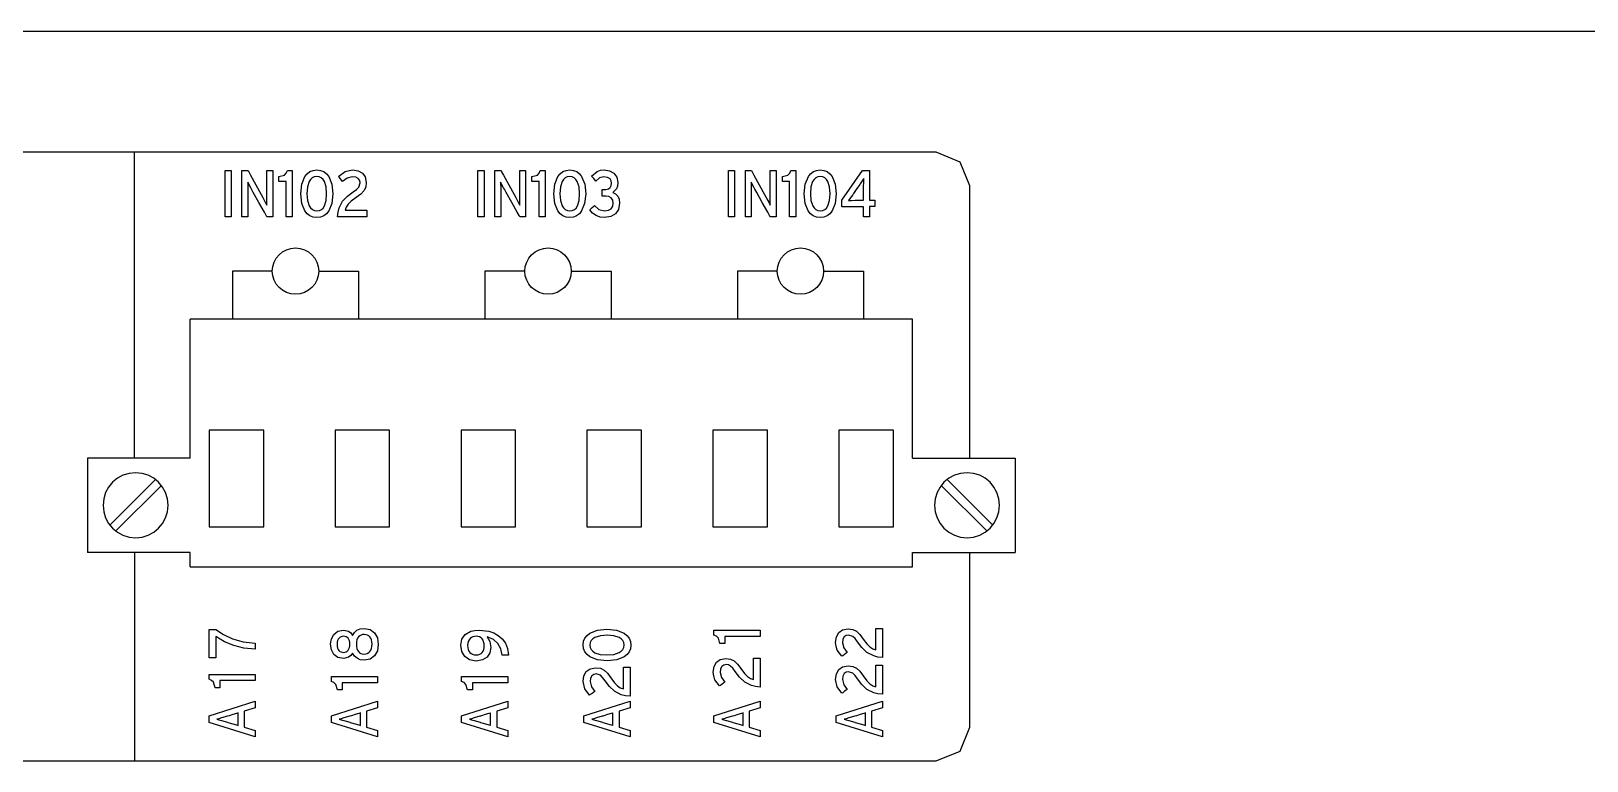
# Model space of a CAD drawing. Extents: x 0.2 to 17.5, y 0.3 to 5.
# Drawn here: x 7.12 to 10.817, y 3.248 to 4.983 of the extents above; entities that cross this region are included whole.
import ezdxf

# ---------------------------------------------------------------- set-up
doc = ezdxf.new("R2010")
doc.units = 0
doc.header["$MEASUREMENT"] = 0
doc.layers.get('0').update_dxf_attribs({"linetype": 'CONTINUOUS'})

msp = doc.modelspace()

# ---------------------------------------------------------------- linework, layer by layer
at = {"color": 7}
for p, q in [((0.386, 4.9825), (17.235, 4.9825)), ((7.3656, 3.9676), (7.3656, 4.6946)), ((9.2139, 4.2976), (7.4978, 4.2976)), ((7.4978, 3.9676), (7.4978, 4.2976)), ((9.2139, 3.9676), (9.2139, 4.2976)), ((7.2534, 3.9676), (7.2534, 3.7432)), ((7.4978, 3.9676), (7.2534, 3.9676)), ((9.2139, 3.9676), (9.4584, 3.9676)), ((9.4584, 3.9676), (9.4584, 3.7432)), ((7.3068, 3.8083), (7.4153, 3.9168)), ((7.3208, 3.7944), (7.4293, 3.9025)), ((9.3909, 3.7944), (9.2824, 3.9025)), ((9.4048, 3.8083), (9.2967, 3.9168)), ((7.4978, 3.7432), (7.2534, 3.7432)), ((7.3656, 3.7432), (7.3656, 3.2477)), ((7.4978, 3.7089), (7.4978, 3.7432)), ((9.2139, 3.7089), (9.2139, 3.7432)), ((9.2139, 3.7432), (9.4584, 3.7432)), ((7.4978, 3.7089), (9.2139, 3.7089))]:
    msp.add_line(p, q, dxfattribs=at)
for points in [[(9.3506, 3.9676), (9.3506, 4.6146), (9.3272, 4.6712), (9.2706, 4.6946), (9.1816, 4.6946), (8.9303, 4.6946), (8.0331, 4.6946), (6.7647, 4.6946), (5.3107, 4.6946), (3.8566, 4.6946), (2.5882, 4.6946), (1.691, 4.6946), (1.4397, 4.6946), (1.3507, 4.6946), (1.2941, 4.6712), (1.2707, 4.6146), (1.2707, 3.9676)], [(7.6799, 4.541), (7.6783, 4.544), (7.6739, 4.5518), (7.6608, 4.5754), (7.6476, 4.5991), (7.6432, 4.6069), (7.6416, 4.6098), (7.6345, 4.6234), (7.6345, 4.6186), (7.6346, 4.6115), (7.6347, 4.598), (7.6347, 4.5955), (7.6347, 4.5891), (7.6347, 4.5695), (7.6347, 4.5499), (7.6347, 4.5435), (7.6347, 4.541), (7.6325, 4.541), (7.6276, 4.541), (7.6228, 4.541), (7.6206, 4.541), (7.6206, 4.5422), (7.6206, 4.5457), (7.6206, 4.5582), (7.6206, 4.5758), (7.6206, 4.5959), (7.6206, 4.6161), (7.6206, 4.6337), (7.6206, 4.6462), (7.6206, 4.6496), (7.6206, 4.6509), (7.6229, 4.6509), (7.628, 4.6509), (7.633, 4.6509), (7.6353, 4.6509), (7.6369, 4.648), (7.641, 4.6404), (7.6536, 4.6173), (7.6661, 4.5942), (7.6702, 4.5866), (7.6718, 4.5837), (7.6762, 4.5755), (7.6797, 4.5685), (7.6797, 4.5734), (7.6797, 4.5806), (7.6797, 4.5943), (7.6797, 4.5967), (7.6797, 4.6031), (7.6797, 4.6226), (7.6797, 4.642), (7.6797, 4.6484), (7.6797, 4.6509), (7.6819, 4.6509), (7.6867, 4.6509), (7.6915, 4.6509), (7.6937, 4.6509), (7.6937, 4.6496), (7.6937, 4.6462), (7.6937, 4.6337), (7.6937, 4.6161), (7.6937, 4.5959), (7.6937, 4.5758), (7.6937, 4.5582), (7.6937, 4.5457), (7.6937, 4.5422), (7.6937, 4.541), (7.6915, 4.541), (7.6868, 4.541), (7.6821, 4.541), (7.6799, 4.541)], [(7.7259, 4.541), (7.7259, 4.5446), (7.7259, 4.5542), (7.7259, 4.5676), (7.7259, 4.5831), (7.7259, 4.5985), (7.7259, 4.612), (7.7259, 4.6215), (7.7259, 4.6251), (7.7232, 4.6251), (7.7173, 4.6251), (7.7114, 4.6251), (7.7087, 4.6251), (7.7087, 4.6269), (7.7087, 4.6309), (7.7087, 4.6348), (7.7087, 4.6366), (7.7217, 4.6403), (7.7261, 4.6446), (7.7286, 4.6509), (7.7304, 4.6509), (7.7344, 4.6509), (7.7384, 4.6509), (7.7403, 4.6509), (7.7403, 4.6496), (7.7403, 4.6462), (7.7403, 4.6337), (7.7403, 4.6161), (7.7403, 4.5959), (7.7403, 4.5758), (7.7403, 4.5582), (7.7403, 4.5457), (7.7403, 4.5422), (7.7403, 4.541), (7.738, 4.541), (7.7331, 4.541), (7.7281, 4.541), (7.7259, 4.541)], [(7.7984, 4.5393), (7.7897, 4.5404), (7.7821, 4.5434), (7.7756, 4.5484), (7.7703, 4.555), (7.7632, 4.5729), (7.7608, 4.5959), (7.7632, 4.6188), (7.7704, 4.6367), (7.7758, 4.6434), (7.7823, 4.6484), (7.79, 4.6515), (7.7988, 4.6526), (7.8075, 4.6515), (7.8152, 4.6484), (7.8217, 4.6435), (7.827, 4.6368), (7.8342, 4.619), (7.8366, 4.5959), (7.8341, 4.5731), (7.8268, 4.5552), (7.8215, 4.5485), (7.8149, 4.5435), (7.8072, 4.5404), (7.7984, 4.5393)], [(7.7984, 4.6366), (7.7926, 4.6358), (7.7877, 4.6336), (7.7837, 4.6299), (7.7805, 4.6251), (7.7765, 4.6122), (7.7752, 4.5959), (7.7765, 4.5799), (7.7807, 4.567), (7.7839, 4.5621), (7.788, 4.5584), (7.7929, 4.5561), (7.7988, 4.5553), (7.8046, 4.556), (7.8095, 4.5583), (7.8136, 4.562), (7.8167, 4.5668), (7.8207, 4.5797), (7.822, 4.5959), (7.8207, 4.612), (7.8166, 4.6249), (7.8133, 4.6298), (7.8093, 4.6335), (7.8043, 4.6358), (7.7984, 4.6366)], [(7.8481, 4.541), (7.8492, 4.5523), (7.8517, 4.5621), (7.8599, 4.5779), (7.8715, 4.5902), (7.8851, 4.6004), (7.8931, 4.6063), (7.8982, 4.6114), (7.9015, 4.6217), (7.9005, 4.6277), (7.8972, 4.6323), (7.8915, 4.6353), (7.883, 4.6363), (7.8707, 4.6332), (7.8598, 4.6251), (7.8584, 4.6271), (7.8552, 4.6314), (7.8521, 4.6357), (7.8506, 4.6377), (7.8658, 4.6487), (7.8835, 4.6526), (7.897, 4.6507), (7.9073, 4.6452), (7.9138, 4.6358), (7.9161, 4.6227), (7.9147, 4.6116), (7.9104, 4.6028), (7.9029, 4.595), (7.892, 4.5871), (7.8805, 4.5786), (7.873, 4.5713), (7.8686, 4.5643), (7.8662, 4.557), (7.8684, 4.557), (7.8742, 4.557), (7.8917, 4.557), (7.9092, 4.557), (7.9149, 4.557), (7.9171, 4.557), (7.9171, 4.5545), (7.9171, 4.549), (7.9171, 4.5435), (7.9171, 4.541), (7.9141, 4.541), (7.9063, 4.541), (7.8826, 4.541), (7.8589, 4.541), (7.8511, 4.541), (7.8481, 4.541)], [(8.2809, 4.541), (8.2793, 4.544), (8.275, 4.5518), (8.2618, 4.5754), (8.2486, 4.5991), (8.2443, 4.6069), (8.2426, 4.6098), (8.2355, 4.6234), (8.2355, 4.6186), (8.2356, 4.6115), (8.2357, 4.598), (8.2357, 4.5955), (8.2357, 4.5891), (8.2357, 4.5695), (8.2357, 4.5499), (8.2357, 4.5435), (8.2357, 4.541), (8.2335, 4.541), (8.2287, 4.541), (8.2239, 4.541), (8.2218, 4.541), (8.2218, 4.5422), (8.2218, 4.5457), (8.2218, 4.5582), (8.2218, 4.5758), (8.2218, 4.5959), (8.2218, 4.6161), (8.2218, 4.6337), (8.2218, 4.6462), (8.2218, 4.6496), (8.2218, 4.6509), (8.2241, 4.6509), (8.2291, 4.6509), (8.2341, 4.6509), (8.2364, 4.6509), (8.2379, 4.648), (8.2421, 4.6404), (8.2547, 4.6173), (8.2673, 4.5942), (8.2714, 4.5866), (8.273, 4.5837), (8.2773, 4.5755), (8.2809, 4.5685), (8.2809, 4.5734), (8.2809, 4.5806), (8.2808, 4.5943), (8.2808, 4.5967), (8.2808, 4.6031), (8.2808, 4.6226), (8.2808, 4.642), (8.2808, 4.6484), (8.2808, 4.6509), (8.283, 4.6509), (8.2878, 4.6509), (8.2926, 4.6509), (8.2948, 4.6509), (8.2948, 4.6496), (8.2948, 4.6462), (8.2948, 4.6337), (8.2948, 4.6161), (8.2948, 4.5959), (8.2948, 4.5758), (8.2948, 4.5582), (8.2948, 4.5457), (8.2948, 4.5422), (8.2948, 4.541), (8.2927, 4.541), (8.2879, 4.541), (8.2831, 4.541), (8.2809, 4.541)], [(8.3269, 4.541), (8.3269, 4.5446), (8.3269, 4.5542), (8.3269, 4.5676), (8.3269, 4.5831), (8.3269, 4.5985), (8.3269, 4.612), (8.3269, 4.6215), (8.3269, 4.6251), (8.3242, 4.6251), (8.3184, 4.6251), (8.3126, 4.6251), (8.3099, 4.6251), (8.3099, 4.6269), (8.3099, 4.6309), (8.3099, 4.6348), (8.3099, 4.6366), (8.3228, 4.6403), (8.3272, 4.6446), (8.3296, 4.6509), (8.3314, 4.6509), (8.3355, 4.6509), (8.3395, 4.6509), (8.3413, 4.6509), (8.3413, 4.6496), (8.3413, 4.6462), (8.3413, 4.6337), (8.3413, 4.6161), (8.3413, 4.5959), (8.3413, 4.5758), (8.3413, 4.5582), (8.3413, 4.5457), (8.3413, 4.5422), (8.3413, 4.541), (8.3391, 4.541), (8.3341, 4.541), (8.3291, 4.541), (8.3269, 4.541)], [(8.3996, 4.5393), (8.3908, 4.5404), (8.3832, 4.5434), (8.3767, 4.5484), (8.3714, 4.555), (8.3642, 4.5729), (8.3618, 4.5959), (8.3642, 4.6188), (8.3715, 4.6367), (8.3768, 4.6434), (8.3833, 4.6484), (8.391, 4.6515), (8.3998, 4.6526), (8.4086, 4.6515), (8.4162, 4.6484), (8.4227, 4.6435), (8.428, 4.6368), (8.4352, 4.619), (8.4376, 4.5959), (8.4351, 4.5731), (8.4279, 4.5552), (8.4225, 4.5485), (8.416, 4.5435), (8.4084, 4.5404), (8.3996, 4.5393)], [(8.3996, 4.6366), (8.3938, 4.6358), (8.3889, 4.6336), (8.3849, 4.6299), (8.3817, 4.6251), (8.3777, 4.6122), (8.3764, 4.5959), (8.3777, 4.5799), (8.3818, 4.567), (8.385, 4.5621), (8.3891, 4.5584), (8.394, 4.5561), (8.3998, 4.5553), (8.4057, 4.556), (8.4106, 4.5583), (8.4146, 4.562), (8.4178, 4.5668), (8.4218, 4.5797), (8.423, 4.5959), (8.4217, 4.612), (8.4176, 4.6249), (8.4144, 4.6298), (8.4104, 4.6335), (8.4054, 4.6358), (8.3996, 4.6366)], [(8.482, 4.5393), (8.4718, 4.5406), (8.4622, 4.5442), (8.4538, 4.5499), (8.4474, 4.5576), (8.4492, 4.5593), (8.4529, 4.5629), (8.4567, 4.5665), (8.4585, 4.5681), (8.4692, 4.5587), (8.482, 4.5556), (8.4918, 4.5568), (8.4983, 4.5604), (8.5019, 4.566), (8.503, 4.5736), (8.5017, 4.581), (8.4981, 4.5862), (8.4925, 4.5892), (8.4856, 4.5902), (8.4768, 4.5902), (8.4768, 4.5927), (8.4768, 4.5982), (8.4768, 4.6036), (8.4768, 4.6061), (8.4856, 4.6061), (8.4914, 4.6073), (8.4957, 4.6106), (8.4983, 4.6154), (8.4991, 4.6214), (8.4983, 4.6263), (8.4954, 4.6311), (8.4898, 4.6348), (8.481, 4.6363), (8.4707, 4.6336), (8.462, 4.6261), (8.4603, 4.6279), (8.4567, 4.6319), (8.453, 4.6359), (8.4513, 4.6377), (8.4648, 4.6487), (8.4726, 4.6516), (8.4812, 4.6526), (8.494, 4.6506), (8.5044, 4.6449), (8.5115, 4.6356), (8.5141, 4.6227), (8.5132, 4.614), (8.5107, 4.6074), (8.5024, 4.5987), (8.5087, 4.5955), (8.5136, 4.5903), (8.5168, 4.583), (8.518, 4.5736), (8.5155, 4.5588), (8.5084, 4.5481), (8.4972, 4.5415), (8.482, 4.5393)], [(8.8764, 4.541), (8.8747, 4.544), (8.8704, 4.5518), (8.8572, 4.5754), (8.844, 4.5991), (8.8397, 4.6069), (8.8381, 4.6098), (8.8309, 4.6234), (8.831, 4.6186), (8.831, 4.6115), (8.8311, 4.598), (8.8311, 4.5955), (8.8311, 4.5891), (8.8311, 4.5695), (8.8311, 4.5499), (8.8311, 4.5435), (8.8311, 4.541), (8.8289, 4.541), (8.8241, 4.541), (8.8192, 4.541), (8.817, 4.541), (8.817, 4.5422), (8.817, 4.5457), (8.817, 4.5582), (8.817, 4.5758), (8.817, 4.5959), (8.817, 4.6161), (8.817, 4.6337), (8.817, 4.6462), (8.817, 4.6496), (8.817, 4.6509), (8.8193, 4.6509), (8.8244, 4.6509), (8.8295, 4.6509), (8.8318, 4.6509), (8.8334, 4.648), (8.8375, 4.6404), (8.85, 4.6173), (8.8625, 4.5942), (8.8667, 4.5866), (8.8682, 4.5837), (8.8727, 4.5755), (8.8762, 4.5685), (8.8762, 4.5734), (8.8761, 4.5806), (8.876, 4.5943), (8.876, 4.5967), (8.876, 4.6031), (8.876, 4.6226), (8.876, 4.642), (8.876, 4.6484), (8.876, 4.6509), (8.8782, 4.6509), (8.8831, 4.6509), (8.8879, 4.6509), (8.8901, 4.6509), (8.8901, 4.6496), (8.8901, 4.6462), (8.8901, 4.6337), (8.8901, 4.6161), (8.8901, 4.5959), (8.8901, 4.5758), (8.8901, 4.5582), (8.8901, 4.5457), (8.8901, 4.5422), (8.8901, 4.541), (8.888, 4.541), (8.8832, 4.541), (8.8785, 4.541), (8.8764, 4.541)], [(8.9223, 4.541), (8.9223, 4.5446), (8.9223, 4.5542), (8.9223, 4.5676), (8.9223, 4.5831), (8.9223, 4.5985), (8.9223, 4.612), (8.9223, 4.6215), (8.9223, 4.6251), (8.9196, 4.6251), (8.9138, 4.6251), (8.9079, 4.6251), (8.9052, 4.6251), (8.9052, 4.6269), (8.9052, 4.6309), (8.9052, 4.6348), (8.9052, 4.6366), (8.9182, 4.6403), (8.9226, 4.6446), (8.925, 4.6509), (8.9269, 4.6509), (8.9309, 4.6509), (8.9349, 4.6509), (8.9367, 4.6509), (8.9367, 4.6496), (8.9367, 4.6462), (8.9367, 4.6337), (8.9367, 4.6161), (8.9367, 4.5959), (8.9367, 4.5758), (8.9367, 4.5582), (8.9367, 4.5457), (8.9367, 4.5422), (8.9367, 4.541), (8.9345, 4.541), (8.9295, 4.541), (8.9246, 4.541), (8.9223, 4.541)], [(8.9949, 4.5393), (8.9862, 4.5404), (8.9785, 4.5434), (8.972, 4.5484), (8.9667, 4.555), (8.9595, 4.5729), (8.9571, 4.5959), (8.9595, 4.6188), (8.9668, 4.6367), (8.9722, 4.6434), (8.9788, 4.6484), (8.9864, 4.6515), (8.9952, 4.6526), (9.0039, 4.6515), (9.0115, 4.6484), (9.018, 4.6435), (9.0233, 4.6368), (9.0305, 4.619), (9.0329, 4.5959), (9.0304, 4.5731), (9.0232, 4.5552), (9.0179, 4.5485), (9.0113, 4.5435), (9.0037, 4.5404), (8.9949, 4.5393)], [(8.9949, 4.6366), (8.9891, 4.6358), (8.9842, 4.6336), (8.9802, 4.6299), (8.977, 4.6251), (8.9729, 4.6122), (8.9717, 4.5959), (8.973, 4.5799), (8.9771, 4.567), (8.9804, 4.5621), (8.9845, 4.5584), (8.9894, 4.5561), (8.9952, 4.5553), (9.001, 4.556), (9.0059, 4.5583), (9.01, 4.562), (9.0131, 4.5668), (9.0172, 4.5797), (9.0185, 4.5959), (9.0172, 4.612), (9.013, 4.6249), (9.0098, 4.6298), (9.0057, 4.6335), (9.0008, 4.6358), (8.9949, 4.6366)], [(9.09, 4.6193), (9.0892, 4.6182), (9.0871, 4.6151), (9.0807, 4.6058), (9.0743, 4.5965), (9.0722, 4.5934), (9.0714, 4.5922), (9.0665, 4.5856), (9.0624, 4.58), (9.0654, 4.5801), (9.0694, 4.5802), (9.0778, 4.5803), (9.0787, 4.5803), (9.081, 4.5803), (9.088, 4.5803), (9.095, 4.5803), (9.0973, 4.5803), (9.0981, 4.5803), (9.0981, 4.5817), (9.0981, 4.5853), (9.0981, 4.5963), (9.0981, 4.6072), (9.0981, 4.6109), (9.0981, 4.6122), (9.0984, 4.6231), (9.0986, 4.6283), (9.0986, 4.6322), (9.0948, 4.6264), (9.09, 4.6193)], [(7.693, 4.4118), (7.598, 4.4118), (7.598, 4.2976)], [(7.803, 4.4118), (7.8979, 4.4118), (7.8979, 4.2976)], [(8.2932, 4.4118), (8.1982, 4.4118), (8.1982, 4.2976)], [(8.403, 4.4118), (8.4981, 4.4118), (8.4981, 4.2976)], [(8.893, 4.4118), (8.798, 4.4118), (8.798, 4.2976)], [(9.003, 4.4118), (9.098, 4.4118), (9.098, 4.2976)], [(7.6725, 4.0337), (7.5426, 4.0337), (7.5426, 3.8042), (7.6725, 3.8042), (7.6725, 4.0337)], [(7.842, 3.8042), (7.9717, 3.8042), (7.9717, 4.0337), (7.842, 4.0337), (7.842, 3.8042)], [(8.1414, 3.8042), (8.2711, 3.8042), (8.2711, 4.0337), (8.1414, 4.0337), (8.1414, 3.8042)], [(8.4407, 3.8042), (8.5704, 3.8042), (8.5704, 4.0337), (8.4407, 4.0337), (8.4407, 3.8042)], [(8.7401, 3.8042), (8.8698, 3.8042), (8.8698, 4.0337), (8.7401, 4.0337), (8.7401, 3.8042)], [(9.0393, 3.8042), (9.1692, 3.8042), (9.1692, 4.0337), (9.0393, 4.0337), (9.0393, 3.8042)], [(7.4454, 3.8554), (7.4439, 3.871), (7.4393, 3.8855), (7.4322, 3.8986), (7.4227, 3.9101), (7.4113, 3.9195), (7.3981, 3.9266), (7.3836, 3.9311), (7.368, 3.9327), (7.3524, 3.9311), (7.3379, 3.9266), (7.3247, 3.9195), (7.3133, 3.9101), (7.3038, 3.8986), (7.2967, 3.8855), (7.2922, 3.871), (7.2906, 3.8554), (7.2922, 3.8398), (7.2967, 3.8253), (7.3038, 3.8122), (7.3133, 3.8007), (7.3247, 3.7913), (7.3379, 3.7841), (7.3524, 3.7796), (7.368, 3.7781), (7.3836, 3.7796), (7.3981, 3.7841), (7.4113, 3.7913), (7.4227, 3.8007), (7.4322, 3.8122), (7.4393, 3.8253), (7.4439, 3.8398), (7.4454, 3.8554), (7.4454, 3.8554), (7.4454, 3.8554)], [(9.4211, 3.8554), (9.4195, 3.871), (9.415, 3.8855), (9.4079, 3.8986), (9.3985, 3.9101), (9.387, 3.9195), (9.3739, 3.9266), (9.3594, 3.9311), (9.3438, 3.9327), (9.3282, 3.9311), (9.3137, 3.9266), (9.3006, 3.9195), (9.2891, 3.9101), (9.2797, 3.8986), (9.2726, 3.8855), (9.2681, 3.871), (9.2665, 3.8554), (9.2681, 3.8398), (9.2726, 3.8253), (9.2797, 3.8122), (9.2891, 3.8007), (9.3006, 3.7913), (9.3137, 3.7841), (9.3282, 3.7796), (9.3438, 3.7781), (9.3594, 3.7796), (9.3739, 3.7841), (9.387, 3.7913), (9.3985, 3.8007), (9.4079, 3.8122), (9.415, 3.8253), (9.4195, 3.8398), (9.4211, 3.8554), (9.4211, 3.8554), (9.4211, 3.8554)], [(1.2707, 3.7432), (1.2707, 3.3278), (1.2941, 3.2711), (1.3507, 3.2477), (1.4397, 3.2477), (1.691, 3.2477), (2.5882, 3.2477), (3.8566, 3.2477), (5.3107, 3.2477), (6.7647, 3.2477), (8.0331, 3.2477), (8.9303, 3.2477), (9.1816, 3.2477), (9.2706, 3.2477), (9.3272, 3.2711), (9.3506, 3.3278), (9.3506, 3.7432)], [(7.6523, 3.5278), (7.6523, 3.5256), (7.6523, 3.5205), (7.6523, 3.5155), (7.6523, 3.5133), (7.6254, 3.5157), (7.6011, 3.5217), (7.5789, 3.5309), (7.5584, 3.5431), (7.5584, 3.5409), (7.5584, 3.5352), (7.5584, 3.5178), (7.5584, 3.5005), (7.5584, 3.4947), (7.5584, 3.4926), (7.5559, 3.4926), (7.5504, 3.4926), (7.5449, 3.4926), (7.5424, 3.4926), (7.5424, 3.4955), (7.5424, 3.5031), (7.5424, 3.5261), (7.5424, 3.5492), (7.5424, 3.5568), (7.5424, 3.5597), (7.545, 3.5597), (7.5507, 3.5597), (7.5564, 3.5597), (7.559, 3.5597), (7.5767, 3.548), (7.5982, 3.5379), (7.6234, 3.5308), (7.6523, 3.5278)], [(7.9447, 3.5248), (7.9425, 3.509), (7.936, 3.4972), (7.9254, 3.4897), (7.911, 3.4871), (7.9018, 3.4883), (7.8942, 3.4916), (7.8881, 3.4969), (7.8837, 3.5041), (7.8793, 3.4979), (7.8738, 3.494), (7.8625, 3.4912), (7.8487, 3.4938), (7.8391, 3.501), (7.8334, 3.5118), (7.8315, 3.5251), (7.8333, 3.5377), (7.8389, 3.5484), (7.8484, 3.5559), (7.8622, 3.5587), (7.8736, 3.5559), (7.8793, 3.552), (7.8837, 3.5458), (7.8879, 3.5527), (7.8937, 3.5581), (7.9014, 3.5615), (7.911, 3.5628), (7.9254, 3.5601), (7.936, 3.5524), (7.9425, 3.5404), (7.9447, 3.5248)], [(8.2542, 3.499), (8.2517, 3.499), (8.2464, 3.499), (8.2411, 3.499), (8.2387, 3.499), (8.2359, 3.5144), (8.2291, 3.5268), (8.2182, 3.5362), (8.2031, 3.5424), (8.2097, 3.5318), (8.2118, 3.5173), (8.2097, 3.5048), (8.2034, 3.4946), (8.1927, 3.4877), (8.1775, 3.4851), (8.1616, 3.488), (8.1502, 3.4959), (8.1432, 3.5079), (8.1409, 3.5227), (8.1434, 3.5368), (8.1511, 3.5482), (8.1647, 3.5559), (8.1739, 3.558), (8.1846, 3.5587), (8.2075, 3.5558), (8.2189, 3.5519), (8.2296, 3.546), (8.2391, 3.538), (8.2467, 3.5276), (8.2519, 3.5147), (8.2542, 3.499)], [(8.5449, 3.5231), (8.5439, 3.5144), (8.5408, 3.5068), (8.5358, 3.5003), (8.5292, 3.495), (8.5113, 3.4878), (8.4885, 3.4854), (8.4656, 3.4879), (8.4476, 3.495), (8.4409, 3.5004), (8.4359, 3.5069), (8.4327, 3.5146), (8.4317, 3.5234), (8.4327, 3.5321), (8.4358, 3.5397), (8.4408, 3.5462), (8.4474, 3.5515), (8.4653, 3.5587), (8.4881, 3.5611), (8.511, 3.5586), (8.529, 3.5514), (8.5357, 3.546), (8.5407, 3.5395), (8.5438, 3.5318), (8.5449, 3.5231)], [(8.8523, 3.5438), (8.8487, 3.5438), (8.8392, 3.5438), (8.8257, 3.5438), (8.8103, 3.5438), (8.7948, 3.5438), (8.7813, 3.5438), (8.7718, 3.5438), (8.7682, 3.5438), (8.7682, 3.5411), (8.7682, 3.5353), (8.7682, 3.5295), (8.7682, 3.5268), (8.7664, 3.5268), (8.7624, 3.5268), (8.7585, 3.5268), (8.7567, 3.5268), (8.7529, 3.5397), (8.7486, 3.5441), (8.7424, 3.5465), (8.7424, 3.5483), (8.7424, 3.5524), (8.7424, 3.5565), (8.7424, 3.5583), (8.7437, 3.5583), (8.7472, 3.5583), (8.7596, 3.5583), (8.7772, 3.5583), (8.7974, 3.5583), (8.8175, 3.5583), (8.8351, 3.5583), (8.8476, 3.5583), (8.8511, 3.5583), (8.8523, 3.5583), (8.8523, 3.5561), (8.8523, 3.5511), (8.8523, 3.546), (8.8523, 3.5438)], [(9.1431, 3.4936), (9.1318, 3.4947), (9.122, 3.4971), (9.1061, 3.5053), (9.0939, 3.5169), (9.0837, 3.5305), (9.0778, 3.5387), (9.0727, 3.5436), (9.0624, 3.5468), (9.0564, 3.5458), (9.0519, 3.5426), (9.049, 3.537), (9.048, 3.5285), (9.0509, 3.5162), (9.059, 3.5055), (9.057, 3.504), (9.0527, 3.5009), (9.0484, 3.4977), (9.0464, 3.4963), (9.0355, 3.5113), (9.0325, 3.5199), (9.0315, 3.5288), (9.0333, 3.5424), (9.0389, 3.5528), (9.0482, 3.5594), (9.0615, 3.5617), (9.0726, 3.5603), (9.0814, 3.5559), (9.0891, 3.5483), (9.0971, 3.5373), (9.1056, 3.5259), (9.1128, 3.5185), (9.1197, 3.514), (9.1271, 3.5116), (9.1271, 3.5138), (9.1271, 3.5196), (9.1271, 3.5372), (9.1271, 3.5548), (9.1271, 3.5606), (9.1271, 3.5628), (9.1296, 3.5628), (9.1351, 3.5628), (9.1406, 3.5628), (9.1431, 3.5628), (9.1431, 3.5598), (9.1431, 3.5519), (9.1431, 3.5282), (9.1431, 3.5044), (9.1431, 3.4966), (9.1431, 3.4936)], [(7.8466, 3.5248), (7.8469, 3.52), (7.8478, 3.5159), (7.8493, 3.5127), (7.8512, 3.5101), (7.8535, 3.5081), (7.8561, 3.5068), (7.862, 3.5058), (7.8652, 3.5061), (7.8681, 3.5071), (7.8707, 3.5088), (7.8729, 3.511), (7.8746, 3.5138), (7.876, 3.5171), (7.8768, 3.5209), (7.8771, 3.5251), (7.8768, 3.5294), (7.876, 3.5332), (7.8746, 3.5365), (7.8729, 3.5392), (7.8707, 3.5413), (7.8683, 3.5429), (7.8627, 3.5441), (7.8567, 3.543), (7.8539, 3.5417), (7.8515, 3.5397), (7.8495, 3.537), (7.8479, 3.5337), (7.8469, 3.5296), (7.8466, 3.5248)], [(7.8927, 3.5248), (7.893, 3.5194), (7.894, 3.5147), (7.8955, 3.5108), (7.8975, 3.5075), (7.9001, 3.505), (7.9032, 3.5032), (7.9067, 3.5021), (7.9107, 3.5017), (7.9148, 3.5021), (7.9186, 3.5033), (7.9219, 3.5052), (7.9246, 3.5078), (7.9268, 3.5112), (7.9285, 3.5152), (7.9295, 3.5198), (7.9298, 3.5251), (7.9295, 3.5305), (7.9285, 3.5352), (7.9268, 3.5391), (7.9247, 3.5424), (7.922, 3.5449), (7.9189, 3.5467), (7.9115, 3.5482), (7.9074, 3.5478), (7.9037, 3.5468), (7.9005, 3.5451), (7.8978, 3.5426), (7.8956, 3.5393), (7.894, 3.5353), (7.893, 3.5305), (7.8927, 3.5248)], [(8.1568, 3.5221), (8.1572, 3.5169), (8.1583, 3.5124), (8.16, 3.5086), (8.1624, 3.5054), (8.1653, 3.5029), (8.1688, 3.5011), (8.1728, 3.5001), (8.1772, 3.4997), (8.1818, 3.5001), (8.1858, 3.5012), (8.1891, 3.503), (8.1917, 3.5055), (8.1938, 3.5086), (8.1952, 3.5123), (8.1961, 3.5166), (8.1963, 3.5214), (8.196, 3.5264), (8.1951, 3.5308), (8.1936, 3.5347), (8.1915, 3.538), (8.1888, 3.5406), (8.1855, 3.5425), (8.1815, 3.5437), (8.177, 3.5441), (8.1694, 3.5427), (8.1659, 3.541), (8.1629, 3.5386), (8.1604, 3.5354), (8.1585, 3.5317), (8.1573, 3.5272), (8.1568, 3.5221)], [(8.4476, 3.5231), (8.4484, 3.5172), (8.4507, 3.5123), (8.4543, 3.5082), (8.4592, 3.505), (8.4721, 3.501), (8.4881, 3.4997), (8.5042, 3.501), (8.5172, 3.5052), (8.5221, 3.5085), (8.5258, 3.5126), (8.5282, 3.5175), (8.529, 3.5234), (8.5282, 3.5293), (8.5259, 3.5342), (8.5222, 3.5382), (8.5174, 3.5413), (8.5045, 3.5453), (8.4885, 3.5465), (8.4724, 3.5452), (8.4594, 3.5411), (8.4545, 3.5379), (8.4507, 3.5339), (8.4484, 3.529), (8.4476, 3.5231)], [(8.8523, 3.4231), (8.841, 3.4242), (8.8313, 3.4266), (8.8154, 3.4349), (8.8031, 3.4465), (8.793, 3.46), (8.787, 3.4682), (8.7819, 3.4733), (8.777, 3.4759), (8.7716, 3.4766), (8.7656, 3.4756), (8.7611, 3.4723), (8.7582, 3.4665), (8.7572, 3.458), (8.7602, 3.4457), (8.7682, 3.4349), (8.7662, 3.4335), (8.7619, 3.4303), (8.7576, 3.4272), (8.7557, 3.4258), (8.7447, 3.4408), (8.7418, 3.4496), (8.7407, 3.4587), (8.7426, 3.472), (8.7481, 3.4823), (8.7575, 3.4889), (8.7708, 3.4912), (8.7818, 3.4898), (8.7906, 3.4854), (8.7983, 3.4779), (8.8064, 3.4671), (8.8148, 3.4555), (8.8221, 3.448), (8.829, 3.4436), (8.8364, 3.4414), (8.8364, 3.4436), (8.8364, 3.4493), (8.8364, 3.4668), (8.8364, 3.4843), (8.8364, 3.49), (8.8364, 3.4922), (8.8389, 3.4922), (8.8443, 3.4922), (8.8498, 3.4922), (8.8523, 3.4922), (8.8523, 3.4893), (8.8523, 3.4814), (8.8523, 3.4576), (8.8523, 3.4339), (8.8523, 3.426), (8.8523, 3.4231)], [(7.6523, 3.439), (7.6487, 3.439), (7.6391, 3.439), (7.6257, 3.439), (7.6102, 3.439), (7.5948, 3.439), (7.5813, 3.439), (7.5718, 3.439), (7.5682, 3.439), (7.5682, 3.4363), (7.5682, 3.4303), (7.5682, 3.4244), (7.5682, 3.4217), (7.5664, 3.4217), (7.5624, 3.4217), (7.5585, 3.4217), (7.5567, 3.4217), (7.5529, 3.4348), (7.5486, 3.4392), (7.5424, 3.4417), (7.5424, 3.4435), (7.5424, 3.4475), (7.5424, 3.4514), (7.5424, 3.4532), (7.5437, 3.4532), (7.5471, 3.4532), (7.5596, 3.4532), (7.5772, 3.4532), (7.5974, 3.4532), (7.6175, 3.4532), (7.6351, 3.4532), (7.6476, 3.4532), (7.651, 3.4532), (7.6523, 3.4532), (7.6523, 3.451), (7.6523, 3.4461), (7.6523, 3.4412), (7.6523, 3.439)], [(7.943, 3.4336), (7.9394, 3.4336), (7.9299, 3.4336), (7.9164, 3.4336), (7.901, 3.4336), (7.8856, 3.4336), (7.8721, 3.4336), (7.8626, 3.4336), (7.859, 3.4336), (7.859, 3.4309), (7.859, 3.4251), (7.859, 3.4193), (7.859, 3.4166), (7.8572, 3.4166), (7.8532, 3.4166), (7.8492, 3.4166), (7.8474, 3.4166), (7.8437, 3.4295), (7.8394, 3.4339), (7.8332, 3.4363), (7.8332, 3.4381), (7.8332, 3.4422), (7.8332, 3.4463), (7.8332, 3.4481), (7.8344, 3.4481), (7.8379, 3.4481), (7.8504, 3.4481), (7.8679, 3.4481), (7.8881, 3.4481), (7.9083, 3.4481), (7.9259, 3.4481), (7.9383, 3.4481), (7.9418, 3.4481), (7.943, 3.4481), (7.943, 3.4459), (7.943, 3.4409), (7.943, 3.4358), (7.943, 3.4336)], [(8.2525, 3.4336), (8.2488, 3.4336), (8.2393, 3.4336), (8.2259, 3.4336), (8.2104, 3.4336), (8.195, 3.4336), (8.1815, 3.4336), (8.172, 3.4336), (8.1684, 3.4336), (8.1684, 3.4309), (8.1684, 3.4251), (8.1684, 3.4193), (8.1684, 3.4166), (8.1666, 3.4166), (8.1626, 3.4166), (8.1586, 3.4166), (8.1568, 3.4166), (8.1531, 3.4295), (8.1488, 3.4339), (8.1426, 3.4363), (8.1426, 3.4381), (8.1426, 3.4422), (8.1426, 3.4463), (8.1426, 3.4481), (8.1438, 3.4481), (8.1473, 3.4481), (8.1598, 3.4481), (8.1774, 3.4481), (8.1975, 3.4481), (8.2177, 3.4481), (8.2353, 3.4481), (8.2477, 3.4481), (8.2512, 3.4481), (8.2525, 3.4481), (8.2525, 3.4459), (8.2525, 3.4409), (8.2525, 3.4358), (8.2525, 3.4336)], [(8.5432, 3.4014), (8.532, 3.4025), (8.5222, 3.4049), (8.5063, 3.4131), (8.4941, 3.4247), (8.4839, 3.4383), (8.4779, 3.4463), (8.4728, 3.4513), (8.4625, 3.4546), (8.4566, 3.4535), (8.452, 3.4503), (8.4491, 3.4446), (8.4481, 3.4363), (8.4511, 3.4238), (8.4591, 3.4129), (8.4572, 3.4115), (8.4529, 3.4083), (8.4485, 3.4052), (8.4466, 3.4037), (8.4356, 3.4189), (8.4317, 3.4366), (8.4335, 3.45), (8.439, 3.4603), (8.4484, 3.4668), (8.4617, 3.4692), (8.4728, 3.4678), (8.4815, 3.4635), (8.4892, 3.456), (8.4973, 3.4451), (8.5057, 3.4336), (8.513, 3.4261), (8.5199, 3.4216), (8.5273, 3.4193), (8.5273, 3.4215), (8.5273, 3.4273), (8.5273, 3.4448), (8.5273, 3.4622), (8.5273, 3.468), (8.5273, 3.4702), (8.5298, 3.4702), (8.5353, 3.4702), (8.5407, 3.4702), (8.5432, 3.4702), (8.5432, 3.4672), (8.5432, 3.4594), (8.5432, 3.4358), (8.5432, 3.4121), (8.5432, 3.4043), (8.5432, 3.4014)], [(9.1431, 3.4061), (9.1318, 3.4072), (9.122, 3.4096), (9.1061, 3.4178), (9.0939, 3.4294), (9.0837, 3.4431), (9.0778, 3.451), (9.0727, 3.456), (9.0624, 3.4593), (9.0564, 3.4583), (9.0519, 3.4551), (9.049, 3.4495), (9.048, 3.441), (9.0509, 3.4286), (9.059, 3.4176), (9.057, 3.4162), (9.0527, 3.4131), (9.0484, 3.4099), (9.0464, 3.4085), (9.0355, 3.4238), (9.0315, 3.4414), (9.0333, 3.4549), (9.0389, 3.4651), (9.0482, 3.4716), (9.0615, 3.4739), (9.0726, 3.4725), (9.0814, 3.4682), (9.0891, 3.4608), (9.0971, 3.4498), (9.1056, 3.4384), (9.1128, 3.4309), (9.1197, 3.4264), (9.1271, 3.4241), (9.1271, 3.4263), (9.1271, 3.432), (9.1271, 3.4495), (9.1271, 3.467), (9.1271, 3.4727), (9.1271, 3.4749), (9.1296, 3.4749), (9.1351, 3.4749), (9.1406, 3.4749), (9.1431, 3.4749), (9.1431, 3.472), (9.1431, 3.4642), (9.1431, 3.4405), (9.1431, 3.4169), (9.1431, 3.4091), (9.1431, 3.4061)], [(7.5862, 3.3539), (7.5724, 3.3498), (7.5658, 3.348), (7.5609, 3.3468), (7.5657, 3.3456), (7.5723, 3.3438), (7.5863, 3.3396), (7.5874, 3.3393), (7.5903, 3.3385), (7.5989, 3.3359), (7.6075, 3.3333), (7.6103, 3.3325), (7.6114, 3.3322), (7.6114, 3.3334), (7.6114, 3.3368), (7.6114, 3.3469), (7.6114, 3.3571), (7.6114, 3.3604), (7.6114, 3.3617), (7.6103, 3.3613), (7.6075, 3.3605), (7.5988, 3.3578), (7.5901, 3.3551), (7.5872, 3.3542), (7.5862, 3.3539)], [(7.8769, 3.3539), (7.8632, 3.3498), (7.8565, 3.348), (7.8517, 3.3468), (7.8565, 3.3456), (7.8631, 3.3438), (7.8771, 3.3396), (7.8782, 3.3393), (7.881, 3.3385), (7.8896, 3.3359), (7.8983, 3.3333), (7.9011, 3.3325), (7.9022, 3.3322), (7.9022, 3.3334), (7.9022, 3.3368), (7.9022, 3.3469), (7.9022, 3.3571), (7.9022, 3.3604), (7.9022, 3.3617), (7.9011, 3.3613), (7.8982, 3.3605), (7.8896, 3.3578), (7.8809, 3.3551), (7.878, 3.3542), (7.8769, 3.3539)], [(8.1863, 3.3539), (8.1726, 3.3498), (8.1659, 3.348), (8.1611, 3.3468), (8.1659, 3.3456), (8.1725, 3.3438), (8.1865, 3.3396), (8.1876, 3.3393), (8.1904, 3.3385), (8.1991, 3.3359), (8.2077, 3.3333), (8.2105, 3.3325), (8.2116, 3.3322), (8.2116, 3.3334), (8.2116, 3.3368), (8.2116, 3.3469), (8.2116, 3.3571), (8.2116, 3.3604), (8.2116, 3.3617), (8.2105, 3.3613), (8.2077, 3.3605), (8.199, 3.3578), (8.1903, 3.3551), (8.1874, 3.3542), (8.1863, 3.3539)], [(8.4771, 3.3539), (8.4633, 3.3498), (8.4567, 3.348), (8.4518, 3.3468), (8.4567, 3.3456), (8.4633, 3.3438), (8.4773, 3.3396), (8.4784, 3.3393), (8.4812, 3.3385), (8.4898, 3.3359), (8.4984, 3.3333), (8.5013, 3.3325), (8.5024, 3.3322), (8.5024, 3.3334), (8.5024, 3.3368), (8.5024, 3.3469), (8.5024, 3.3571), (8.5024, 3.3604), (8.5024, 3.3617), (8.5013, 3.3613), (8.4984, 3.3605), (8.4897, 3.3578), (8.4811, 3.3551), (8.4782, 3.3542), (8.4771, 3.3539)], [(8.7862, 3.3539), (8.7724, 3.3498), (8.7658, 3.348), (8.7609, 3.3468), (8.7658, 3.3456), (8.7724, 3.3438), (8.7863, 3.3396), (8.7874, 3.3393), (8.7903, 3.3385), (8.799, 3.3359), (8.8077, 3.3333), (8.8105, 3.3325), (8.8116, 3.3322), (8.8116, 3.3334), (8.8116, 3.3368), (8.8116, 3.3469), (8.8116, 3.3571), (8.8116, 3.3604), (8.8116, 3.3617), (8.8105, 3.3613), (8.8076, 3.3605), (8.7989, 3.3578), (8.7902, 3.3551), (8.7873, 3.3542), (8.7862, 3.3539)], [(9.0769, 3.3539), (9.0632, 3.3498), (9.0565, 3.348), (9.0517, 3.3468), (9.0565, 3.3456), (9.0631, 3.3438), (9.0771, 3.3396), (9.0782, 3.3393), (9.0811, 3.3385), (9.0897, 3.3359), (9.0984, 3.3333), (9.1013, 3.3325), (9.1024, 3.3322), (9.1024, 3.3334), (9.1024, 3.3368), (9.1024, 3.3469), (9.1024, 3.3571), (9.1024, 3.3604), (9.1024, 3.3617), (9.1013, 3.3613), (9.0984, 3.3605), (9.0897, 3.3578), (9.0809, 3.3551), (9.078, 3.3542), (9.0769, 3.3539)]]:
    msp.add_lwpolyline(points, dxfattribs=at)
for points in [[(7.5806, 4.541), (7.5806, 4.6509), (7.595, 4.6509), (7.595, 4.541)], [(8.1816, 4.541), (8.1816, 4.6509), (8.196, 4.6509), (8.196, 4.541)], [(8.777, 4.541), (8.777, 4.6509), (8.7914, 4.6509), (8.7914, 4.541)], [(9.1122, 4.5658), (9.1122, 4.541), (9.0981, 4.541), (9.0981, 4.5651), (9.0461, 4.5651), (9.0461, 4.581), (9.0958, 4.6509), (9.1122, 4.6509), (9.1122, 4.5803), (9.1249, 4.5803), (9.1249, 4.5658)], [(7.6523, 3.3742), (7.6263, 3.3661), (7.6263, 3.3278), (7.6523, 3.3196), (7.6523, 3.3047), (7.5424, 3.3393), (7.5424, 3.3546), (7.6523, 3.3895)], [(7.943, 3.3742), (7.9169, 3.3661), (7.9169, 3.3278), (7.943, 3.3196), (7.943, 3.3047), (7.8332, 3.3393), (7.8332, 3.3546), (7.943, 3.3895)], [(8.2525, 3.3742), (8.2265, 3.3661), (8.2265, 3.3278), (8.2525, 3.3196), (8.2525, 3.3047), (8.1426, 3.3393), (8.1426, 3.3546), (8.2525, 3.3895)], [(8.5432, 3.3742), (8.5171, 3.3661), (8.5171, 3.3278), (8.5432, 3.3196), (8.5432, 3.3047), (8.4334, 3.3393), (8.4334, 3.3546), (8.5432, 3.3895)], [(8.8523, 3.3742), (8.8264, 3.3661), (8.8264, 3.3278), (8.8523, 3.3196), (8.8523, 3.3047), (8.7424, 3.3393), (8.7424, 3.3546), (8.8523, 3.3895)], [(9.1431, 3.3742), (9.1171, 3.3661), (9.1171, 3.3278), (9.1431, 3.3196), (9.1431, 3.3047), (9.0332, 3.3393), (9.0332, 3.3546), (9.1431, 3.3895)]]:
    msp.add_lwpolyline(points, close=True, dxfattribs=at)
for centre in [(7.7479, 4.412), (8.3481, 4.412), (8.9479, 4.412)]:
    msp.add_circle(centre, 0.0551, dxfattribs=at)

doc.saveas('drawing.dxf')
